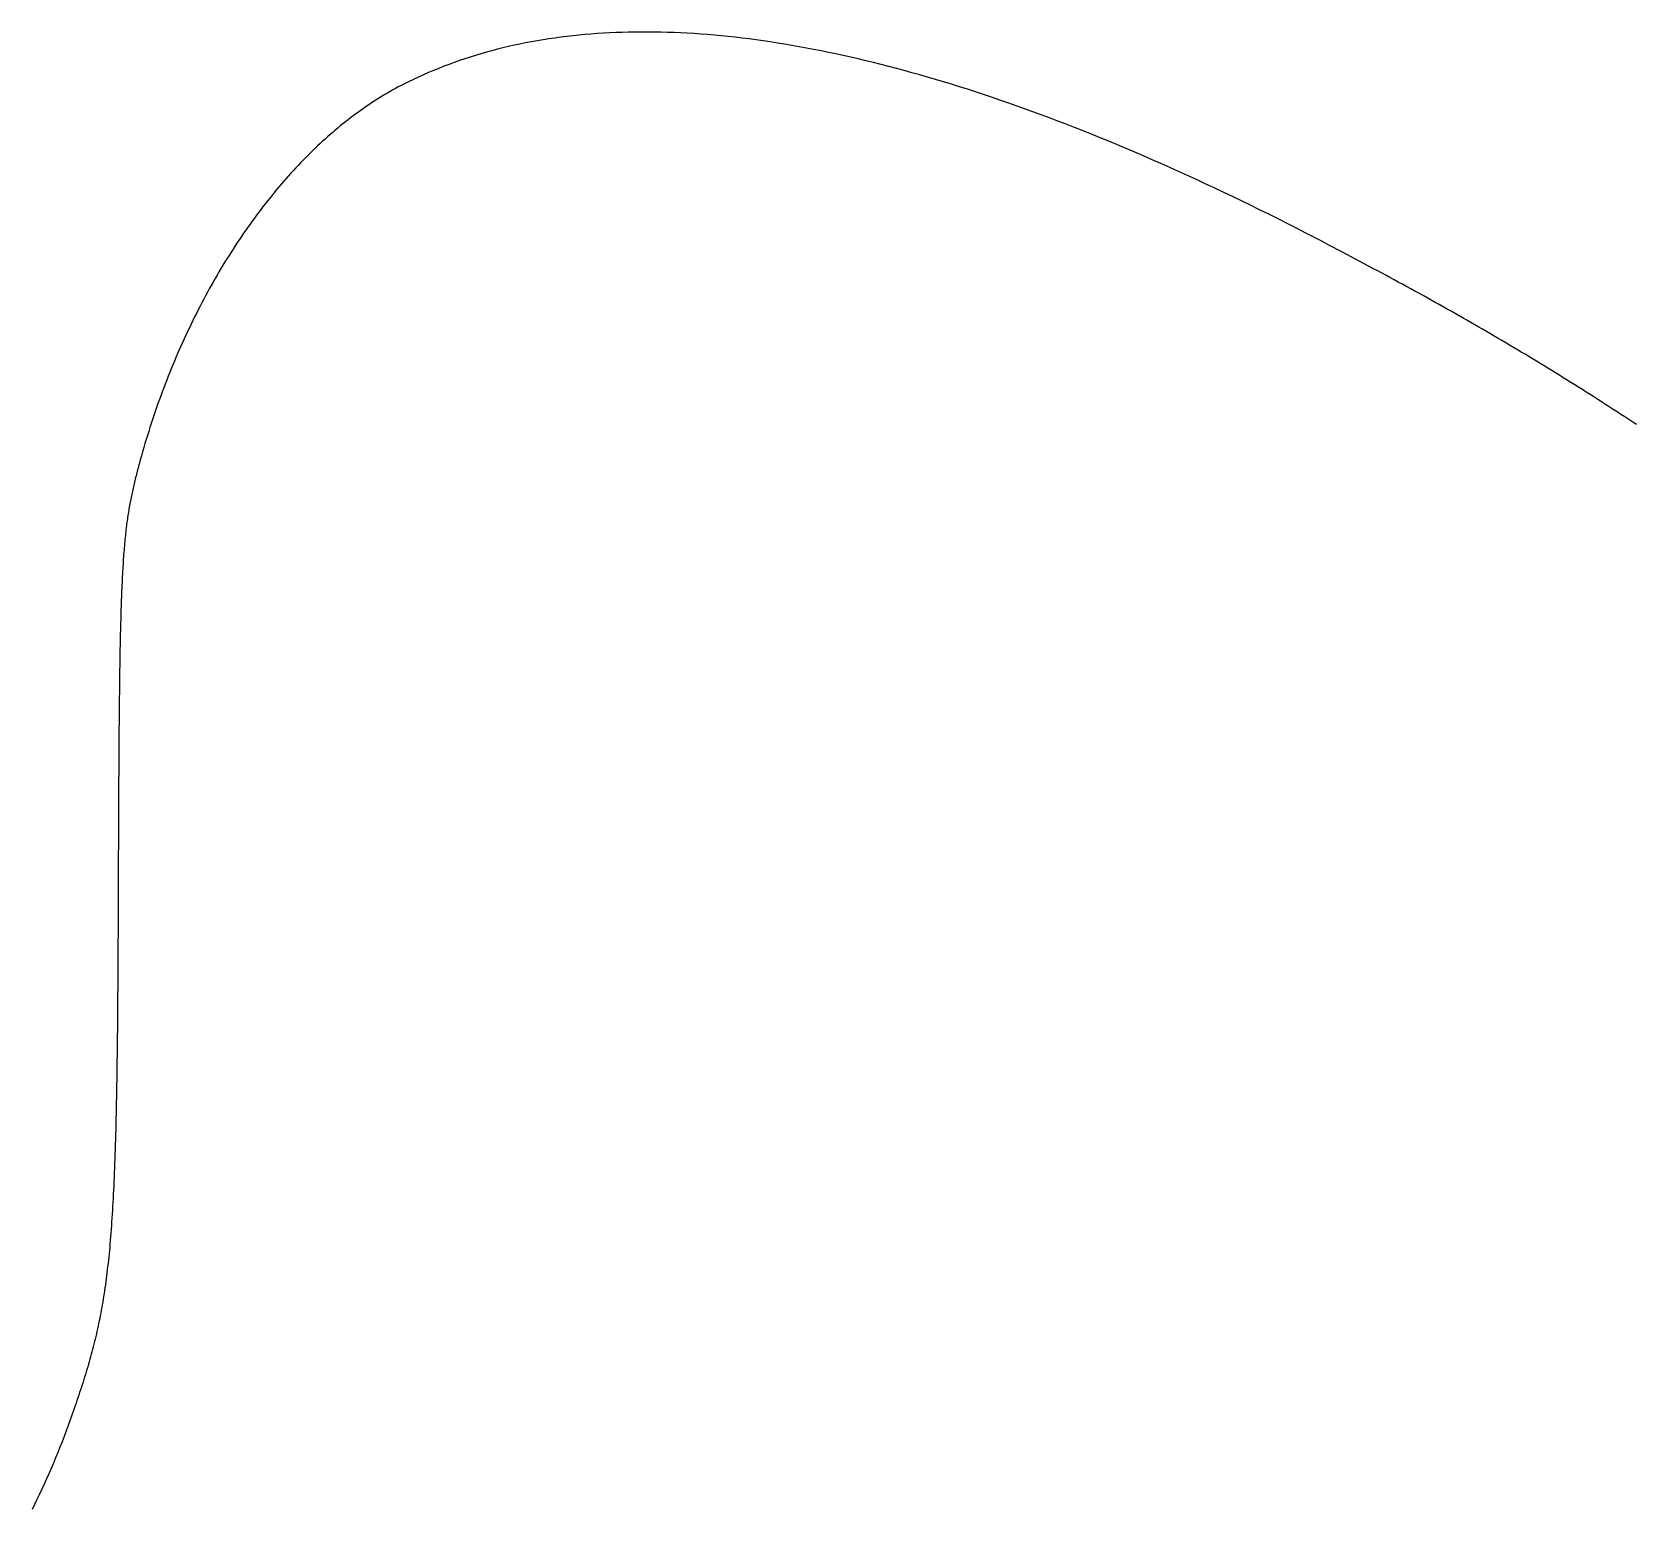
# Model space of a CAD drawing. Extents: x 0 to 527, y 0 to 420.
# Drawn here: x 490.808 to 495.259, y 32.188 to 36.293 of the extents above; entities that cross this region are included whole.
import ezdxf

# ---------------------------------------------------------------- set-up
doc = ezdxf.new("R2010")
doc.units = 0
doc.layers.get('0').update_dxf_attribs({"linetype": 'CONTINUOUS'})
doc.layers.add('LAYER_1', color=7, linetype='CONTINUOUS')

# ---------------------------------------------------------------- blocks, each defined once
blk = doc.blocks.new('LOGO')
at = {"layer": 'LAYER_1', "color": 5}
for points in [[(90.0958, 169.82, 0), (89.8163, 169.964, 0), (89.5378, 170.107, 0), (89.2602, 170.249, 0), (88.9835, 170.388, 0), (88.7079, 170.526, 0), (88.4331, 170.662, 0), (88.1594, 170.797, 0), (87.8866, 170.929, 0), (87.6148, 171.06, 0), (87.3439, 171.19, 0), (87.074, 171.317, 0), (86.8051, 171.443, 0), (86.5371, 171.567, 0), (86.2702, 171.69, 0), (86.0042, 171.81, 0), (85.7391, 171.929, 0), (85.4751, 172.047, 0), (85.212, 172.162, 0), (84.9499, 172.276, 0), (84.6888, 172.388, 0), (84.4287, 172.499, 0), (84.1696, 172.607, 0), (83.9115, 172.714, 0), (83.6543, 172.82, 0), (83.3982, 172.923, 0), (83.143, 173.025, 0), (82.8889, 173.125, 0), (82.6357, 173.224, 0), (82.3835, 173.32, 0), (82.1324, 173.415, 0), (81.8822, 173.509, 0), (81.633, 173.6, 0), (81.3849, 173.69, 0), (81.1377, 173.778, 0), (80.8916, 173.864, 0), (80.6465, 173.949, 0), (80.4024, 174.032, 0), (80.1593, 174.113, 0), (79.9172, 174.193, 0), (79.6761, 174.27, 0), (79.4361, 174.347, 0), (79.1971, 174.421, 0), (78.959, 174.494, 0), (78.7221, 174.564, 0), (78.4861, 174.634, 0), (78.2512, 174.701, 0), (78.0173, 174.767, 0), (77.7844, 174.831, 0), (77.5526, 174.893, 0), (77.3218, 174.954, 0), (77.0921, 175.012, 0), (76.8633, 175.07, 0), (76.6357, 175.125, 0), (76.409, 175.179, 0), (76.1834, 175.231, 0), (75.9589, 175.281, 0), (75.7354, 175.329, 0), (75.5129, 175.376, 0), (75.2915, 175.421, 0), (75.0711, 175.464, 0), (74.8518, 175.506, 0), (74.6336, 175.546, 0), (74.4164, 175.584, 0), (74.2003, 175.621, 0), (73.9852, 175.655, 0), (73.7712, 175.688, 0), (73.5582, 175.719, 0), (73.3463, 175.749, 0), (73.1355, 175.777, 0), (72.9258, 175.803, 0), (72.7171, 175.827, 0), (72.5095, 175.85, 0), (72.3029, 175.871, 0), (72.0975, 175.89, 0), (71.8931, 175.907, 0), (71.6898, 175.923, 0), (71.4876, 175.937, 0), (71.2864, 175.949, 0), (71.0864, 175.959, 0), (70.8874, 175.968, 0), (70.6895, 175.975, 0), (70.4927, 175.981, 0), (70.297, 175.984, 0), (70.1024, 175.986, 0), (69.9089, 175.986, 0), (69.7164, 175.984, 0), (69.5251, 175.981, 0), (69.3349, 175.976, 0), (69.1457, 175.969, 0), (68.9577, 175.961, 0), (68.7708, 175.95, 0), (68.585, 175.938, 0), (68.4003, 175.925, 0), (68.2167, 175.909, 0), (68.0342, 175.892, 0), (67.8528, 175.873, 0), (67.6725, 175.852, 0), (67.4934, 175.83, 0), (67.3153, 175.806, 0), (67.1384, 175.78, 0), (66.9626, 175.752, 0), (66.7879, 175.723, 0), (66.6144, 175.692, 0), (66.442, 175.659, 0), (66.2707, 175.624, 0), (66.1005, 175.588, 0), (65.9315, 175.55, 0), (65.7636, 175.51, 0), (65.5968, 175.468, 0), (65.4312, 175.425, 0), (65.2667, 175.38, 0), (65.1033, 175.333, 0), (64.9411, 175.285, 0), (64.78, 175.235, 0), (64.6201, 175.183, 0), (64.4613, 175.129, 0), (64.3037, 175.074, 0), (64.1472, 175.016, 0), (63.9919, 174.958, 0), (63.8377, 174.897, 0), (63.6847, 174.834, 0), (63.5328, 174.77, 0), (63.3821, 174.704, 0), (63.2325, 174.637, 0), (63.0841, 174.567, 0), (62.9369, 174.496, 0), (62.7908, 174.423, 0)], [(62.7908, 174.423, 0), (62.7094, 174.382, 0), (62.6282, 174.339, 0), (62.5472, 174.295, 0), (62.4663, 174.251, 0), (62.3856, 174.205, 0), (62.3051, 174.159, 0), (62.2247, 174.112, 0), (62.1446, 174.063, 0), (62.0646, 174.014, 0), (61.9849, 173.964, 0), (61.9053, 173.913, 0), (61.8259, 173.861, 0), (61.7468, 173.809, 0), (61.6678, 173.755, 0), (61.5891, 173.7, 0), (61.5105, 173.645, 0), (61.4322, 173.589, 0), (61.3541, 173.532, 0), (61.2762, 173.474, 0), (61.1986, 173.415, 0), (61.1212, 173.355, 0), (61.044, 173.295, 0), (60.967, 173.233, 0), (60.8903, 173.171, 0), (60.8139, 173.108, 0), (60.7376, 173.044, 0), (60.6617, 172.979, 0), (60.586, 172.914, 0), (60.5105, 172.848, 0), (60.4353, 172.78, 0), (60.3604, 172.712, 0), (60.2857, 172.644, 0), (60.2113, 172.574, 0), (60.1372, 172.504, 0), (60.0634, 172.433, 0), (59.9898, 172.361, 0), (59.9165, 172.288, 0), (59.8435, 172.215, 0), (59.7708, 172.141, 0), (59.6984, 172.066, 0), (59.6263, 171.99, 0), (59.5544, 171.913, 0), (59.4829, 171.836, 0), (59.4117, 171.758, 0), (59.3408, 171.68, 0), (59.2702, 171.6, 0), (59.2, 171.52, 0), (59.13, 171.439, 0), (59.0604, 171.357, 0), (58.9911, 171.275, 0), (58.9221, 171.192, 0), (58.8535, 171.108, 0), (58.7852, 171.024, 0), (58.7172, 170.939, 0), (58.6496, 170.853, 0), (58.5823, 170.767, 0), (58.5154, 170.679, 0), (58.4488, 170.592, 0), (58.3826, 170.503, 0), (58.3168, 170.414, 0), (58.2513, 170.324, 0), (58.1861, 170.233, 0), (58.1214, 170.142, 0), (58.057, 170.051, 0), (57.993, 169.958, 0), (57.9294, 169.865, 0), (57.8661, 169.771, 0), (57.8033, 169.677, 0), (57.7408, 169.582, 0), (57.6787, 169.486, 0), (57.617, 169.39, 0), (57.5558, 169.293, 0), (57.4949, 169.196, 0), (57.4344, 169.098, 0), (57.3744, 168.999, 0), (57.3147, 168.9, 0), (57.2555, 168.8, 0), (57.1967, 168.7, 0), (57.1383, 168.599, 0), (57.0803, 168.498, 0), (57.0228, 168.395, 0), (56.9656, 168.293, 0), (56.909, 168.19, 0), (56.8527, 168.086, 0), (56.797, 167.982, 0), (56.7416, 167.877, 0), (56.6867, 167.771, 0), (56.6323, 167.665, 0), (56.5783, 167.559, 0), (56.5248, 167.452, 0), (56.4717, 167.345, 0), (56.4191, 167.237, 0), (56.367, 167.128, 0), (56.3153, 167.019, 0), (56.2642, 166.91, 0), (56.2135, 166.8, 0), (56.1632, 166.689, 0), (56.1135, 166.578, 0), (56.0643, 166.467, 0), (56.0155, 166.355, 0), (55.9672, 166.242, 0), (55.9195, 166.129, 0), (55.8722, 166.016, 0), (55.8255, 165.902, 0), (55.7792, 165.788, 0), (55.7335, 165.673, 0), (55.6883, 165.558, 0), (55.6436, 165.443, 0), (55.5994, 165.327, 0), (55.5558, 165.21, 0), (55.5127, 165.093, 0), (55.4701, 164.976, 0), (55.428, 164.858, 0), (55.3865, 164.74, 0), (55.3456, 164.622, 0), (55.3051, 164.503, 0), (55.2653, 164.384, 0), (55.2259, 164.264, 0), (55.1872, 164.144, 0), (55.149, 164.023, 0), (55.1113, 163.903, 0), (55.0742, 163.781, 0), (55.0377, 163.66, 0), (55.0018, 163.538, 0), (54.9664, 163.416, 0), (54.9316, 163.293, 0), (54.8974, 163.17, 0)], [(99.7276, 164.226, 0), (99.6097, 164.303, 0), (99.4922, 164.38, 0), (99.3749, 164.457, 0), (99.2579, 164.533, 0), (99.1412, 164.609, 0), (99.0247, 164.684, 0), (98.9085, 164.759, 0), (98.7924, 164.834, 0), (98.6766, 164.908, 0), (98.561, 164.982, 0), (98.4456, 165.056, 0), (98.3304, 165.129, 0), (98.2152, 165.202, 0), (98.1003, 165.274, 0), (97.9854, 165.347, 0), (97.8707, 165.419, 0), (97.756, 165.491, 0), (97.6415, 165.562, 0), (97.527, 165.633, 0), (97.4125, 165.704, 0), (97.2981, 165.775, 0), (97.1837, 165.845, 0), (97.0694, 165.915, 0), (96.955, 165.985, 0), (96.8406, 166.055, 0), (96.7261, 166.125, 0), (96.6116, 166.194, 0), (96.4971, 166.263, 0), (96.3825, 166.332, 0), (96.2677, 166.401, 0), (96.1529, 166.469, 0), (96.038, 166.538, 0), (95.9229, 166.606, 0), (95.8076, 166.674, 0), (95.6922, 166.743, 0), (95.5766, 166.811, 0), (95.4609, 166.878, 0), (95.3449, 166.946, 0), (95.2287, 167.014, 0), (95.1122, 167.081, 0), (94.9956, 167.149, 0), (94.8786, 167.216, 0), (94.7614, 167.284, 0), (94.6438, 167.351, 0), (94.526, 167.418, 0), (94.4078, 167.486, 0), (94.2893, 167.553, 0), (94.1705, 167.62, 0), (94.0513, 167.687, 0), (93.9317, 167.754, 0), (93.8117, 167.822, 0), (93.6913, 167.889, 0), (93.5705, 167.956, 0), (93.4492, 168.024, 0), (93.3275, 168.091, 0), (93.2053, 168.159, 0), (93.0827, 168.226, 0), (92.9595, 168.294, 0), (92.8359, 168.361, 0), (92.7117, 168.429, 0), (92.587, 168.497, 0), (92.4617, 168.565, 0), (92.3358, 168.633, 0), (92.2094, 168.702, 0), (92.0824, 168.77, 0), (91.9548, 168.839, 0), (91.8265, 168.907, 0), (91.6976, 168.976, 0), (91.5681, 169.045, 0), (91.4379, 169.115, 0), (91.307, 169.184, 0), (91.1754, 169.254, 0), (91.0431, 169.324, 0), (90.91, 169.394, 0), (90.7763, 169.464, 0), (90.6417, 169.535, 0), (90.5064, 169.606, 0), (90.3704, 169.677, 0), (90.2335, 169.748, 0), (90.0958, 169.82, 0)], [(54.8974, 163.17, 0), (54.8837, 163.12, 0), (54.8702, 163.07, 0), (54.8568, 163.021, 0), (54.8437, 162.973, 0), (54.8308, 162.925, 0), (54.8181, 162.877, 0), (54.8055, 162.829, 0), (54.7932, 162.782, 0), (54.781, 162.735, 0), (54.769, 162.688, 0), (54.7572, 162.642, 0), (54.7456, 162.596, 0), (54.7342, 162.549, 0), (54.723, 162.503, 0), (54.7119, 162.457, 0), (54.701, 162.411, 0), (54.6903, 162.365, 0), (54.6798, 162.32, 0), (54.6694, 162.274, 0), (54.6592, 162.228, 0), (54.6492, 162.181, 0), (54.6394, 162.135, 0), (54.6297, 162.089, 0), (54.6202, 162.042, 0), (54.6108, 161.995, 0), (54.6017, 161.948, 0), (54.5926, 161.901, 0), (54.5838, 161.853, 0), (54.5751, 161.805, 0), (54.5665, 161.757, 0), (54.5581, 161.708, 0), (54.5499, 161.659, 0), (54.5418, 161.609, 0), (54.5339, 161.559, 0), (54.5261, 161.508, 0), (54.5184, 161.457, 0), (54.5109, 161.405, 0), (54.5036, 161.352, 0), (54.4964, 161.299, 0), (54.4893, 161.245, 0), (54.4824, 161.191, 0), (54.4756, 161.136, 0), (54.4689, 161.08, 0), (54.4624, 161.023, 0), (54.456, 160.965, 0), (54.4497, 160.906, 0), (54.4436, 160.847, 0), (54.4376, 160.787, 0), (54.4317, 160.725, 0), (54.426, 160.663, 0), (54.4204, 160.599, 0), (54.4149, 160.535, 0), (54.4095, 160.47, 0), (54.4042, 160.403, 0), (54.3991, 160.335, 0), (54.3941, 160.266, 0), (54.3891, 160.196, 0), (54.3843, 160.125, 0), (54.3797, 160.052, 0), (54.3751, 159.978, 0), (54.3706, 159.903, 0), (54.3662, 159.826, 0), (54.362, 159.748, 0), (54.3578, 159.669, 0), (54.3538, 159.588, 0), (54.3498, 159.506, 0), (54.346, 159.422, 0), (54.3422, 159.337, 0), (54.3385, 159.25, 0), (54.335, 159.161, 0), (54.3315, 159.071, 0), (54.3281, 158.979, 0), (54.3248, 158.886, 0), (54.3216, 158.79, 0), (54.3185, 158.693, 0), (54.3154, 158.594, 0), (54.3125, 158.494, 0), (54.3096, 158.391, 0), (54.3068, 158.287, 0), (54.3041, 158.181, 0), (54.3014, 158.073, 0), (54.2989, 157.962, 0), (54.2964, 157.85, 0), (54.294, 157.736, 0), (54.2916, 157.62, 0), (54.2893, 157.501, 0), (54.2871, 157.381, 0), (54.285, 157.258, 0), (54.2829, 157.134, 0), (54.2809, 157.007, 0), (54.2789, 156.877, 0), (54.277, 156.746, 0), (54.2752, 156.612, 0), (54.2734, 156.476, 0), (54.2717, 156.337, 0), (54.27, 156.196, 0), (54.2684, 156.053, 0), (54.2668, 155.907, 0), (54.2653, 155.759, 0), (54.2638, 155.608, 0), (54.2624, 155.454, 0), (54.261, 155.298, 0), (54.2596, 155.14, 0), (54.2583, 154.979, 0), (54.2571, 154.815, 0), (54.2558, 154.648, 0), (54.2546, 154.479, 0), (54.2535, 154.307, 0), (54.2524, 154.132, 0), (54.2513, 153.954, 0), (54.2502, 153.773, 0), (54.2492, 153.59, 0), (54.2482, 153.403, 0), (54.2472, 153.214, 0), (54.2462, 153.022, 0), (54.2453, 152.826, 0), (54.2444, 152.628, 0), (54.2435, 152.426, 0), (54.2426, 152.222, 0), (54.2417, 152.014, 0), (54.2409, 151.803, 0), (54.24, 151.589, 0), (54.2392, 151.372, 0), (54.2384, 151.151, 0), (54.2376, 150.928, 0), (54.2368, 150.7, 0), (54.236, 150.47, 0)], [(54.236, 150.47, 0), (54.235, 150.21, 0), (54.2341, 149.954, 0), (54.2331, 149.701, 0), (54.2321, 149.452, 0), (54.231, 149.206, 0), (54.2299, 148.964, 0), (54.2288, 148.725, 0), (54.2276, 148.489, 0), (54.2263, 148.257, 0), (54.225, 148.028, 0), (54.2236, 147.803, 0), (54.2222, 147.58, 0), (54.2207, 147.361, 0), (54.2191, 147.145, 0), (54.2175, 146.932, 0), (54.2157, 146.722, 0), (54.2139, 146.515, 0), (54.2121, 146.312, 0), (54.2101, 146.111, 0), (54.208, 145.913, 0), (54.2059, 145.718, 0), (54.2036, 145.526, 0), (54.2013, 145.337, 0), (54.1988, 145.151, 0), (54.1962, 144.967, 0), (54.1936, 144.786, 0), (54.1908, 144.608, 0), (54.1879, 144.432, 0), (54.1849, 144.26, 0), (54.1818, 144.089, 0), (54.1785, 143.922, 0), (54.1751, 143.756, 0), (54.1716, 143.594, 0), (54.1679, 143.433, 0), (54.1641, 143.276, 0), (54.1602, 143.12, 0), (54.1561, 142.967, 0), (54.1519, 142.816, 0), (54.1475, 142.668, 0), (54.143, 142.522, 0), (54.1383, 142.378, 0), (54.1335, 142.236, 0), (54.1285, 142.096, 0), (54.1233, 141.959, 0), (54.118, 141.823, 0), (54.1125, 141.69, 0), (54.1068, 141.558, 0), (54.1009, 141.429, 0), (54.0949, 141.301, 0), (54.0886, 141.175, 0), (54.0822, 141.052, 0), (54.0756, 140.93, 0), (54.0688, 140.809, 0), (54.0618, 140.691, 0), (54.0546, 140.574, 0), (54.0471, 140.459, 0), (54.0395, 140.346, 0), (54.0317, 140.234, 0), (54.0236, 140.124, 0), (54.0154, 140.015, 0), (54.0069, 139.908, 0), (53.9982, 139.802, 0), (53.9892, 139.698, 0), (53.9801, 139.595, 0), (53.9707, 139.494, 0), (53.961, 139.394, 0), (53.9512, 139.295, 0), (53.941, 139.197, 0), (53.9307, 139.101, 0), (53.92, 139.006, 0), (53.9092, 138.912, 0), (53.8981, 138.819, 0), (53.8867, 138.727, 0), (53.875, 138.637, 0), (53.8631, 138.547, 0), (53.8509, 138.458, 0), (53.8385, 138.371, 0), (53.8257, 138.284, 0), (53.8127, 138.198, 0), (53.7995, 138.113, 0), (53.7859, 138.028, 0), (53.772, 137.945, 0), (53.7579, 137.862, 0), (53.7434, 137.78, 0), (53.7287, 137.699, 0), (53.7136, 137.618, 0), (53.6983, 137.538, 0), (53.6826, 137.458, 0), (53.6667, 137.379, 0), (53.6504, 137.3, 0), (53.6338, 137.222, 0), (53.6169, 137.145, 0), (53.5996, 137.067, 0), (53.5821, 136.99, 0), (53.5642, 136.914, 0), (53.5459, 136.837, 0), (53.5274, 136.761, 0), (53.5085, 136.685, 0), (53.4892, 136.609, 0), (53.4696, 136.534, 0), (53.4497, 136.458, 0), (53.4294, 136.383, 0), (53.4088, 136.308, 0), (53.3878, 136.232, 0), (53.3664, 136.157, 0), (53.3447, 136.081, 0), (53.3226, 136.006, 0), (53.3001, 135.93, 0), (53.2773, 135.854, 0), (53.254, 135.778, 0), (53.2304, 135.702, 0), (53.2064, 135.625, 0), (53.1821, 135.548, 0), (53.1573, 135.471, 0), (53.1321, 135.393, 0), (53.1066, 135.315, 0), (53.0806, 135.237, 0), (53.0543, 135.158, 0), (53.0275, 135.078, 0), (53.0003, 134.998, 0), (52.9728, 134.917, 0), (52.9448, 134.836, 0), (52.9163, 134.754, 0), (52.8875, 134.671, 0), (52.8582, 134.588, 0), (52.8285, 134.503, 0), (52.7984, 134.418, 0)], [(52.7984, 134.418, 0), (52.7387, 134.252, 0), (52.6781, 134.087, 0), (52.6165, 133.923, 0), (52.554, 133.76, 0), (52.4905, 133.598, 0), (52.426, 133.437, 0), (52.3606, 133.278, 0), (52.2942, 133.119, 0), (52.2269, 132.961, 0), (52.1586, 132.804, 0), (52.0893, 132.648, 0), (52.0191, 132.493, 0), (51.9479, 132.34, 0), (51.8757, 132.187, 0), (51.8026, 132.035, 0), (51.7285, 131.885, 0), (51.6534, 131.735, 0)]]:
    blk.add_polyline3d(points, dxfattribs=at)

msp = doc.modelspace()

# ---------------------------------------------------------------- block references
at = {"color": 5, "xscale": 0.0928071272272585, "yscale": 0.0928071272272585, "zscale": 0.0928071272272585}
msp.add_blockref('LOGO', (486.0137, 19.9606), dxfattribs=at)

doc.saveas('drawing.dxf')
